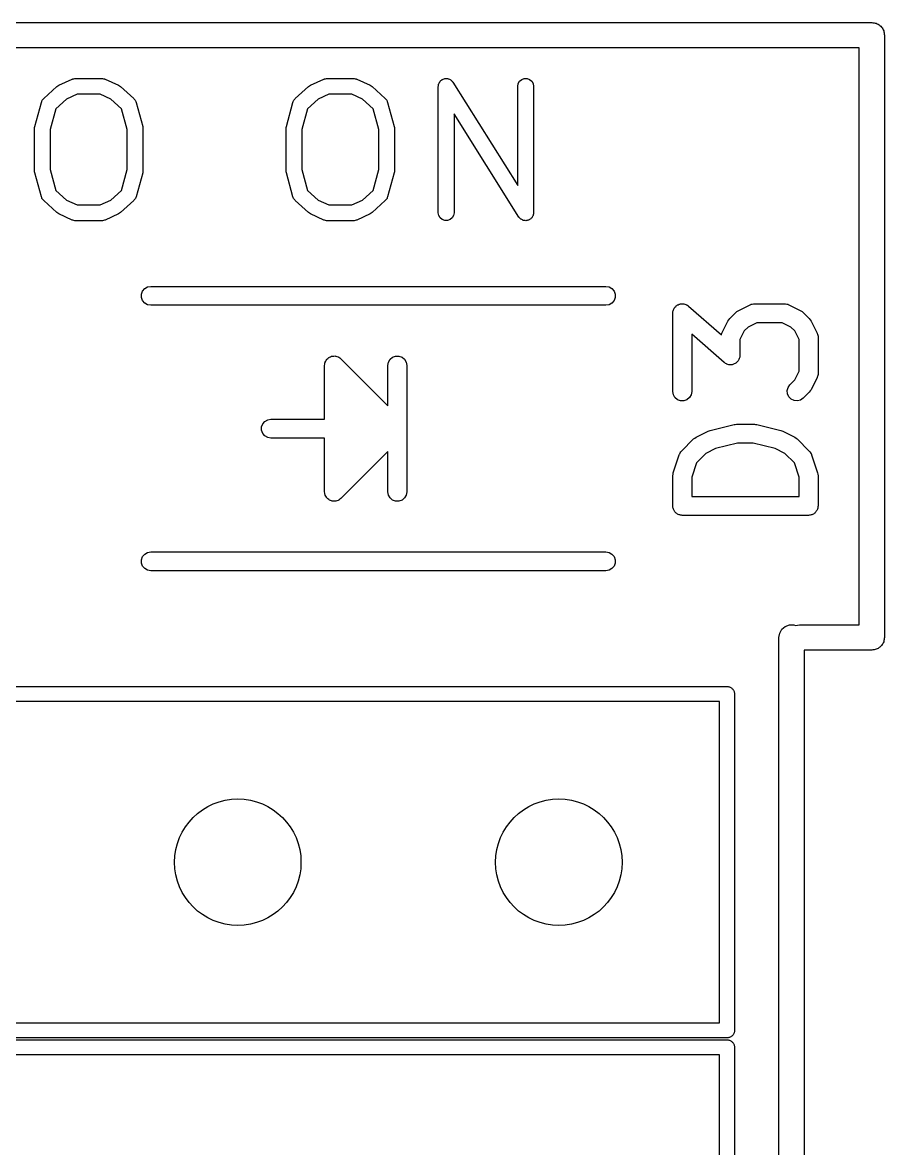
# Model space of a CAD drawing. Extents: x 10 to 287, y -200 to -10.
# Drawn here: x 77.54 to 84.36, y -69.83 to -60.92 of the extents above; entities that cross this region are included whole.
import ezdxf

# ---------------------------------------------------------------- set-up
doc = ezdxf.new("R2010")
doc.units = 0
doc.header["$MEASUREMENT"] = 0
doc.layers.add('BLACK', color=7, linetype='CONTINUOUS')

msp = doc.modelspace()

# ---------------------------------------------------------------- linework, layer by layer
at = {"layer": 'Black'}
for p, q in [((71.4375, -60.9235), (84.2645, -60.9235)), ((84.2645, -60.9235), (84.2731, -60.925)), ((84.2731, -60.925), (84.2819, -60.925)), ((84.2819, -60.925), (84.2901, -60.928)), ((84.2901, -60.928), (84.2987, -60.9295)), ((84.2987, -60.9295), (84.3063, -60.9339)), ((84.3063, -60.9339), (84.3145, -60.9369)), ((84.3145, -60.9369), (84.3212, -60.9425)), ((84.3212, -60.9425), (84.3288, -60.9469)), ((84.3288, -60.9469), (84.3344, -60.9536)), ((84.3344, -60.9536), (84.3411, -60.9592)), ((84.3411, -60.9592), (84.3455, -60.9668)), ((84.3455, -60.9668), (84.3511, -60.9735)), ((84.3511, -60.9735), (84.3541, -60.9817)), ((84.3541, -60.9817), (84.3585, -60.9893)), ((84.3585, -60.9893), (84.36, -60.9979)), ((84.36, -60.9979), (84.363, -61.0061)), ((84.363, -61.0061), (84.363, -61.0149)), ((84.363, -61.0149), (84.3645, -61.0235)), ((84.3645, -61.0235), (84.3645, -65.786)), ((84.1645, -61.1235), (71.4375, -61.1235)), ((84.1645, -65.686), (84.1645, -61.1235)), ((77.7121, -61.525), (77.8169, -61.4298)), ((77.8169, -61.4298), (77.8251, -61.4246)), ((77.8251, -61.4246), (77.833, -61.4191)), ((77.833, -61.4191), (77.9378, -61.3715)), ((77.9378, -61.3715), (77.9402, -61.3709)), ((77.9402, -61.3709), (77.9423, -61.3697)), ((77.9423, -61.3697), (77.9506, -61.3682)), ((77.9506, -61.3682), (77.9588, -61.3661)), ((77.9588, -61.3661), (77.9613, -61.3663)), ((77.9613, -61.3663), (77.9637, -61.3659)), ((77.9637, -61.3659), (78.1732, -61.3659)), ((78.1732, -61.3659), (78.1756, -61.3663)), ((78.1756, -61.3663), (78.178, -61.3661)), ((78.178, -61.3661), (78.1862, -61.3682)), ((78.1862, -61.3682), (78.1946, -61.3697)), ((78.1946, -61.3697), (78.1967, -61.3709)), ((78.1967, -61.3709), (78.1991, -61.3715)), ((78.1991, -61.3715), (78.3038, -61.4191)), ((78.3038, -61.4191), (78.3118, -61.4246)), ((78.3118, -61.4246), (78.32, -61.4298)), ((78.32, -61.4298), (78.4248, -61.525)), ((79.7026, -61.525), (79.8073, -61.4298)), ((79.8073, -61.4298), (79.8155, -61.4246)), ((79.8155, -61.4246), (79.8235, -61.4191)), ((79.8235, -61.4191), (79.9283, -61.3715)), ((79.9283, -61.3715), (79.9306, -61.3709)), ((79.9306, -61.3709), (79.9328, -61.3697)), ((79.9328, -61.3697), (79.9411, -61.3682)), ((79.9411, -61.3682), (79.9493, -61.3661)), ((79.9493, -61.3661), (79.9517, -61.3663)), ((79.9517, -61.3663), (79.9541, -61.3659)), ((79.9541, -61.3659), (80.1637, -61.3659)), ((80.1637, -61.3659), (80.1661, -61.3663)), ((80.1661, -61.3663), (80.1685, -61.3661)), ((80.1685, -61.3661), (80.1767, -61.3682)), ((80.1767, -61.3682), (80.185, -61.3697)), ((80.185, -61.3697), (80.1872, -61.3709)), ((80.1872, -61.3709), (80.1895, -61.3715)), ((80.1895, -61.3715), (80.2943, -61.4191)), ((80.2943, -61.4191), (80.3023, -61.4246)), ((80.3023, -61.4246), (80.3105, -61.4298)), ((80.3105, -61.4298), (80.4152, -61.525)), ((80.8345, -61.4284), (80.8352, -61.4241)), ((80.8345, -62.4284), (80.8345, -61.4284)), ((80.8351, -61.4198), (80.8371, -61.4135)), ((80.8352, -61.4241), (80.8351, -61.4198)), ((80.8371, -61.4135), (80.8383, -61.407)), ((80.8383, -61.407), (80.8404, -61.4033)), ((80.8404, -61.4033), (80.8417, -61.3992)), ((80.8417, -61.3992), (80.8458, -61.3939)), ((80.8458, -61.3939), (80.8491, -61.3882)), ((80.8491, -61.3882), (80.8524, -61.3854)), ((80.8524, -61.3854), (80.8551, -61.382)), ((80.8551, -61.382), (80.8607, -61.3785)), ((80.8607, -61.3785), (80.8657, -61.3743)), ((80.8657, -61.3743), (80.8698, -61.3728)), ((80.8698, -61.3728), (80.8734, -61.3705)), ((80.8734, -61.3705), (80.8799, -61.3691)), ((80.8799, -61.3691), (80.8861, -61.3668)), ((80.8861, -61.3668), (80.8904, -61.3668)), ((80.8904, -61.3668), (80.8947, -61.3659)), ((80.8947, -61.3659), (80.9012, -61.3668)), ((80.9012, -61.3668), (80.9079, -61.3668)), ((80.9079, -61.3668), (80.9119, -61.3683)), ((80.9119, -61.3683), (80.9162, -61.3689)), ((80.9162, -61.3689), (80.922, -61.372)), ((80.922, -61.372), (80.9282, -61.3743)), ((80.9282, -61.3743), (80.9315, -61.377)), ((80.9315, -61.377), (80.9353, -61.379)), ((80.9353, -61.379), (80.9398, -61.3839)), ((80.9398, -61.3839), (80.9449, -61.3882)), ((80.9449, -61.3882), (80.947, -61.3919)), ((80.947, -61.3919), (80.9499, -61.3951)), ((80.9499, -61.3951), (81.4631, -62.2115)), ((81.4631, -61.4284), (81.4668, -61.407)), ((81.4631, -62.2115), (81.4631, -61.4284)), ((81.4668, -61.407), (81.4777, -61.3882)), ((81.4777, -61.3882), (81.4943, -61.3743)), ((81.4943, -61.3743), (81.5147, -61.3668)), ((81.5147, -61.3668), (81.5364, -61.3668)), ((81.5364, -61.3668), (81.5568, -61.3743)), ((81.5568, -61.3743), (81.5734, -61.3882)), ((81.5734, -61.3882), (81.5843, -61.407)), ((81.5843, -61.407), (81.5881, -61.4284)), ((81.5881, -61.4284), (81.5881, -62.4284)), ((77.708, -61.5303), (77.7121, -61.525)), ((77.9772, -61.4909), (77.8937, -61.5288)), ((78.1597, -61.4909), (77.9772, -61.4909)), ((78.2432, -61.5288), (78.1597, -61.4909)), ((78.4248, -61.525), (78.4289, -61.5303)), ((79.6985, -61.5303), (79.7026, -61.525)), ((79.9677, -61.4909), (79.8842, -61.5288)), ((80.1501, -61.4909), (79.9677, -61.4909)), ((80.2336, -61.5288), (80.1501, -61.4909)), ((80.4152, -61.525), (80.4194, -61.5303)), ((77.6415, -61.7451), (77.6939, -61.5547)), ((77.6939, -61.5547), (77.6968, -61.5486)), ((77.6968, -61.5486), (77.6988, -61.5422)), ((77.6988, -61.5422), (77.7014, -61.5388)), ((77.7014, -61.5388), (77.7032, -61.5351)), ((77.7032, -61.5351), (77.708, -61.5303)), ((77.8096, -61.6053), (77.7643, -61.7702)), ((77.8937, -61.5288), (77.8096, -61.6053)), ((78.3273, -61.6053), (78.2432, -61.5288)), ((78.3726, -61.7702), (78.3273, -61.6053)), ((78.4289, -61.5303), (78.4337, -61.5351)), ((78.4337, -61.5351), (78.4355, -61.5388)), ((78.4355, -61.5388), (78.438, -61.5422)), ((78.438, -61.5422), (78.4401, -61.5486)), ((78.4401, -61.5486), (78.443, -61.5547)), ((78.443, -61.5547), (78.4954, -61.7451)), ((79.632, -61.7451), (79.6844, -61.5547)), ((79.6844, -61.5547), (79.6872, -61.5486)), ((79.6872, -61.5486), (79.6893, -61.5422)), ((79.6893, -61.5422), (79.6919, -61.5388)), ((79.6919, -61.5388), (79.6937, -61.5351)), ((79.6937, -61.5351), (79.6985, -61.5303)), ((79.8001, -61.6053), (79.7547, -61.7702)), ((79.8842, -61.5288), (79.8001, -61.6053)), ((80.3177, -61.6053), (80.2336, -61.5288)), ((80.3631, -61.7702), (80.3177, -61.6053)), ((80.4194, -61.5303), (80.4242, -61.5351)), ((80.4242, -61.5351), (80.4259, -61.5388)), ((80.4259, -61.5388), (80.4285, -61.5422)), ((80.4285, -61.5422), (80.4306, -61.5486)), ((80.4306, -61.5486), (80.4335, -61.5547)), ((80.4335, -61.5547), (80.4858, -61.7451)), ((81.4727, -62.4616), (80.9595, -61.6453)), ((80.9595, -61.6453), (80.9595, -62.4284)), ((77.6393, -61.7617), (77.6407, -61.7535)), ((77.6393, -62.095), (77.6393, -61.7617)), ((77.6407, -61.7535), (77.6415, -61.7451)), ((77.7643, -61.7702), (77.7643, -62.0866)), ((78.3726, -62.0866), (78.3726, -61.7702)), ((78.4954, -61.7451), (78.4961, -61.7535)), ((78.4961, -61.7535), (78.4976, -61.7617)), ((78.4976, -61.7617), (78.4976, -62.095)), ((79.6297, -61.7617), (79.6312, -61.7535)), ((79.6297, -62.095), (79.6297, -61.7617)), ((79.6312, -61.7535), (79.632, -61.7451)), ((79.7547, -61.7702), (79.7547, -62.0866)), ((80.3631, -62.0866), (80.3631, -61.7702)), ((80.4858, -61.7451), (80.4866, -61.7535)), ((80.4866, -61.7535), (80.4881, -61.7617)), ((80.4881, -61.7617), (80.4881, -62.095)), ((77.6407, -62.1033), (77.6393, -62.095)), ((77.6415, -62.1116), (77.6407, -62.1033)), ((77.6939, -62.3021), (77.6415, -62.1116)), ((77.7643, -62.0866), (77.8096, -62.2515)), ((78.3273, -62.2515), (78.3726, -62.0866)), ((78.4954, -62.1116), (78.443, -62.3021)), ((78.4961, -62.1033), (78.4954, -62.1116)), ((78.4976, -62.095), (78.4961, -62.1033)), ((79.6312, -62.1033), (79.6297, -62.095)), ((79.632, -62.1116), (79.6312, -62.1033)), ((79.6844, -62.3021), (79.632, -62.1116)), ((79.7547, -62.0866), (79.8001, -62.2515)), ((80.3177, -62.2515), (80.3631, -62.0866)), ((80.4858, -62.1116), (80.4335, -62.3021)), ((80.4866, -62.1033), (80.4858, -62.1116)), ((80.4881, -62.095), (80.4866, -62.1033)), ((77.6968, -62.3082), (77.6939, -62.3021)), ((77.6988, -62.3146), (77.6968, -62.3082)), ((77.7014, -62.3179), (77.6988, -62.3146)), ((77.7032, -62.3217), (77.7014, -62.3179)), ((77.708, -62.3264), (77.7032, -62.3217)), ((77.7121, -62.3318), (77.708, -62.3264)), ((77.8096, -62.2515), (77.8937, -62.3279)), ((77.8937, -62.3279), (77.9772, -62.3659)), ((78.1597, -62.3659), (78.2432, -62.3279)), ((78.2432, -62.3279), (78.3273, -62.2515)), ((78.4289, -62.3264), (78.4248, -62.3318)), ((78.4337, -62.3217), (78.4289, -62.3264)), ((78.4355, -62.3179), (78.4337, -62.3217)), ((78.438, -62.3146), (78.4355, -62.3179)), ((78.4401, -62.3082), (78.438, -62.3146)), ((78.443, -62.3021), (78.4401, -62.3082)), ((79.6872, -62.3082), (79.6844, -62.3021)), ((79.6893, -62.3146), (79.6872, -62.3082)), ((79.6919, -62.3179), (79.6893, -62.3146)), ((79.6937, -62.3217), (79.6919, -62.3179)), ((79.6985, -62.3264), (79.6937, -62.3217)), ((79.7026, -62.3318), (79.6985, -62.3264)), ((79.8001, -62.2515), (79.8842, -62.3279)), ((79.8842, -62.3279), (79.9677, -62.3659)), ((80.1501, -62.3659), (80.2336, -62.3279)), ((80.2336, -62.3279), (80.3177, -62.2515)), ((80.4194, -62.3264), (80.4152, -62.3318)), ((80.4242, -62.3217), (80.4194, -62.3264)), ((80.4259, -62.3179), (80.4242, -62.3217)), ((80.4285, -62.3146), (80.4259, -62.3179)), ((80.4306, -62.3082), (80.4285, -62.3146)), ((80.4335, -62.3021), (80.4306, -62.3082)), ((77.8169, -62.427), (77.7121, -62.3318)), ((77.9772, -62.3659), (78.1597, -62.3659)), ((78.4248, -62.3318), (78.32, -62.427)), ((79.8073, -62.427), (79.7026, -62.3318)), ((79.9677, -62.3659), (80.1501, -62.3659)), ((80.4152, -62.3318), (80.3105, -62.427)), ((77.8251, -62.4322), (77.8169, -62.427)), ((77.833, -62.4377), (77.8251, -62.4322)), ((77.9378, -62.4853), (77.833, -62.4377)), ((77.9402, -62.4859), (77.9378, -62.4853)), ((77.9423, -62.4871), (77.9402, -62.4859)), ((77.9506, -62.4886), (77.9423, -62.4871)), ((77.9588, -62.4907), (77.9506, -62.4886)), ((77.9613, -62.4905), (77.9588, -62.4907)), ((77.9637, -62.4909), (77.9613, -62.4905)), ((78.1732, -62.4909), (77.9637, -62.4909)), ((78.1756, -62.4905), (78.1732, -62.4909)), ((78.178, -62.4907), (78.1756, -62.4905)), ((78.1862, -62.4886), (78.178, -62.4907)), ((78.1946, -62.4871), (78.1862, -62.4886)), ((78.1967, -62.4859), (78.1946, -62.4871)), ((78.1991, -62.4853), (78.1967, -62.4859)), ((78.3038, -62.4377), (78.1991, -62.4853)), ((78.3118, -62.4322), (78.3038, -62.4377)), ((78.32, -62.427), (78.3118, -62.4322)), ((79.8155, -62.4322), (79.8073, -62.427)), ((79.8235, -62.4377), (79.8155, -62.4322)), ((79.9283, -62.4853), (79.8235, -62.4377)), ((79.9306, -62.4859), (79.9283, -62.4853)), ((79.9328, -62.4871), (79.9306, -62.4859)), ((79.9411, -62.4886), (79.9328, -62.4871)), ((79.9493, -62.4907), (79.9411, -62.4886)), ((79.9517, -62.4905), (79.9493, -62.4907)), ((79.9541, -62.4909), (79.9517, -62.4905)), ((80.1637, -62.4909), (79.9541, -62.4909)), ((80.1661, -62.4905), (80.1637, -62.4909)), ((80.1685, -62.4907), (80.1661, -62.4905)), ((80.1767, -62.4886), (80.1685, -62.4907)), ((80.185, -62.4871), (80.1767, -62.4886)), ((80.1872, -62.4859), (80.185, -62.4871)), ((80.1895, -62.4853), (80.1872, -62.4859)), ((80.2943, -62.4377), (80.1895, -62.4853)), ((80.3023, -62.4322), (80.2943, -62.4377)), ((80.3105, -62.427), (80.3023, -62.4322)), ((80.8383, -62.4498), (80.8345, -62.4284)), ((80.8491, -62.4686), (80.8383, -62.4498)), ((80.8657, -62.4825), (80.8491, -62.4686)), ((80.8861, -62.4899), (80.8657, -62.4825)), ((80.9079, -62.4899), (80.8861, -62.4899)), ((80.9282, -62.4825), (80.9079, -62.4899)), ((80.9449, -62.4686), (80.9282, -62.4825)), ((80.9557, -62.4498), (80.9449, -62.4686)), ((80.9595, -62.4284), (80.9557, -62.4498)), ((81.4755, -62.4648), (81.4727, -62.4616)), ((81.4777, -62.4686), (81.4755, -62.4648)), ((81.4828, -62.4728), (81.4777, -62.4686)), ((81.4872, -62.4777), (81.4828, -62.4728)), ((81.491, -62.4797), (81.4872, -62.4777)), ((81.4943, -62.4825), (81.491, -62.4797)), ((81.5006, -62.4848), (81.4943, -62.4825)), ((81.5064, -62.4879), (81.5006, -62.4848)), ((81.5107, -62.4885), (81.5064, -62.4879)), ((81.5147, -62.4899), (81.5107, -62.4885)), ((81.5213, -62.4899), (81.5147, -62.4899)), ((81.5279, -62.4908), (81.5213, -62.4899)), ((81.5321, -62.4899), (81.5279, -62.4908)), ((81.5364, -62.4899), (81.5321, -62.4899)), ((81.5427, -62.4877), (81.5364, -62.4899)), ((81.5491, -62.4863), (81.5427, -62.4877)), ((81.5528, -62.484), (81.5491, -62.4863)), ((81.5568, -62.4825), (81.5528, -62.484)), ((81.5619, -62.4782), (81.5568, -62.4825)), ((81.5675, -62.4747), (81.5619, -62.4782)), ((81.5702, -62.4713), (81.5675, -62.4747)), ((81.5734, -62.4686), (81.5702, -62.4713)), ((81.5768, -62.4628), (81.5734, -62.4686)), ((81.5808, -62.4576), (81.5768, -62.4628)), ((81.5822, -62.4535), (81.5808, -62.4576)), ((81.5843, -62.4498), (81.5822, -62.4535)), ((81.5855, -62.4432), (81.5843, -62.4498)), ((81.5875, -62.4369), (81.5855, -62.4432)), ((81.5881, -62.4284), (81.5873, -62.4326)), ((81.5873, -62.4326), (81.5875, -62.4369)), ((78.495, -63.0475), (78.5118, -63.0275)), ((78.5118, -63.0275), (78.5343, -63.0145)), ((78.5343, -63.0145), (78.56, -63.01)), ((78.56, -63.01), (82.16, -63.01)), ((82.16, -63.01), (82.1857, -63.0145)), ((82.1857, -63.0145), (82.2082, -63.0275)), ((82.2082, -63.0275), (82.225, -63.0475)), ((78.4861, -63.072), (78.495, -63.0475)), ((78.4861, -63.098), (78.4861, -63.072)), ((78.495, -63.1225), (78.4861, -63.098)), ((78.5118, -63.1425), (78.495, -63.1225)), ((82.225, -63.1225), (82.2082, -63.1425)), ((82.225, -63.0475), (82.2339, -63.072)), ((82.2339, -63.098), (82.225, -63.1225)), ((82.2339, -63.072), (82.2339, -63.098)), ((78.5343, -63.1555), (78.5118, -63.1425)), ((78.56, -63.16), (78.5343, -63.1555)), ((82.16, -63.16), (78.56, -63.16)), ((82.1857, -63.1555), (82.16, -63.16)), ((82.2082, -63.1425), (82.1857, -63.1555)), ((82.6894, -63.2223), (82.6907, -63.2151)), ((82.6907, -63.2151), (82.6908, -63.2077)), ((82.6908, -63.2077), (82.6929, -63.2023)), ((82.6929, -63.2023), (82.6939, -63.1966)), ((82.6939, -63.1966), (82.6976, -63.1903)), ((82.6976, -63.1903), (82.7002, -63.1834)), ((82.7002, -63.1834), (82.704, -63.1791)), ((82.704, -63.1791), (82.7069, -63.1741)), ((82.7069, -63.1741), (82.7125, -63.1694)), ((82.7125, -63.1694), (82.7174, -63.1638)), ((82.7174, -63.1638), (82.7224, -63.1611)), ((82.7224, -63.1611), (82.7269, -63.1573)), ((82.7269, -63.1573), (82.7338, -63.1548)), ((82.7338, -63.1548), (82.7402, -63.1513)), ((82.7402, -63.1513), (82.7459, -63.1504)), ((82.7459, -63.1504), (82.7514, -63.1484)), ((82.7514, -63.1484), (82.7587, -63.1484)), ((82.7587, -63.1484), (82.7659, -63.1473)), ((82.7659, -63.1473), (82.7716, -63.1484)), ((82.7716, -63.1484), (82.7774, -63.1484)), ((82.7774, -63.1484), (82.7843, -63.1509)), ((82.7843, -63.1509), (82.7915, -63.1524)), ((82.7915, -63.1524), (82.7964, -63.1554)), ((82.7964, -63.1554), (82.8019, -63.1573)), ((82.8019, -63.1573), (82.8075, -63.162)), ((82.8075, -63.162), (82.8138, -63.1658)), ((82.8138, -63.1658), (83.0738, -63.3933)), ((83.1399, -63.2645), (83.1875, -63.2169)), ((83.1875, -63.2169), (83.1974, -63.21)), ((83.1974, -63.21), (83.207, -63.2028)), ((83.207, -63.2028), (83.3023, -63.1552)), ((83.3023, -63.1552), (83.3064, -63.154)), ((83.3064, -63.154), (83.3102, -63.1518)), ((83.3102, -63.1518), (83.3188, -63.1503)), ((83.3188, -63.1503), (83.3272, -63.1478)), ((83.3272, -63.1478), (83.3316, -63.148)), ((83.3316, -63.148), (83.3358, -63.1473)), ((83.3358, -63.1473), (83.5739, -63.1473)), ((83.5739, -63.1473), (83.5782, -63.148)), ((83.5782, -63.148), (83.5825, -63.1478)), ((83.5825, -63.1478), (83.5909, -63.1503)), ((83.5909, -63.1503), (83.5996, -63.1518)), ((83.5996, -63.1518), (83.6033, -63.154)), ((83.6033, -63.154), (83.6074, -63.1552)), ((83.6074, -63.1552), (83.7027, -63.2028)), ((83.7027, -63.2028), (83.7123, -63.21)), ((83.7123, -63.21), (83.7222, -63.2169)), ((83.7222, -63.2169), (83.7698, -63.2645)), ((82.6894, -63.8413), (82.6894, -63.2223)), ((83.0783, -63.3792), (83.1259, -63.284)), ((83.1259, -63.284), (83.133, -63.2743)), ((83.133, -63.2743), (83.1399, -63.2645)), ((83.3535, -63.2973), (83.285, -63.3315)), ((83.5562, -63.2973), (83.3535, -63.2973)), ((83.6247, -63.3315), (83.5562, -63.2973)), ((83.7698, -63.2645), (83.7767, -63.2743)), ((83.7767, -63.2743), (83.7838, -63.284)), ((83.7838, -63.284), (83.8315, -63.3792)), ((83.0959, -63.6121), (82.8394, -63.3876)), ((82.8394, -63.3876), (82.8394, -63.8413)), ((83.0738, -63.3933), (83.0749, -63.3871)), ((83.0749, -63.3871), (83.077, -63.3834)), ((83.077, -63.3834), (83.0783, -63.3792)), ((83.2546, -63.362), (83.2203, -63.4305)), ((83.285, -63.3315), (83.2546, -63.362)), ((83.6551, -63.362), (83.6247, -63.3315)), ((83.6894, -63.4305), (83.6551, -63.362)), ((83.8315, -63.3792), (83.8327, -63.3834)), ((83.8327, -63.3834), (83.8349, -63.3871)), ((83.8349, -63.3871), (83.8364, -63.3958)), ((83.8364, -63.3958), (83.8389, -63.4042)), ((83.2203, -63.4305), (83.2203, -63.5556)), ((83.6894, -63.6808), (83.6894, -63.4305)), ((83.8389, -63.4042), (83.8386, -63.4085)), ((83.8386, -63.4085), (83.8394, -63.4128)), ((83.8394, -63.4128), (83.8394, -63.6985)), ((79.96, -63.5805), (79.967, -63.5736)), ((79.967, -63.5736), (79.97, -63.5722)), ((79.97, -63.5722), (79.9725, -63.57)), ((79.9725, -63.57), (79.9817, -63.5667)), ((79.9817, -63.5667), (79.9906, -63.5626)), ((79.9906, -63.5626), (79.9939, -63.5623)), ((79.9939, -63.5623), (79.997, -63.5611)), ((79.997, -63.5611), (80.0068, -63.5611)), ((80.0068, -63.5611), (80.0165, -63.5603)), ((80.0165, -63.5603), (80.0197, -63.5611)), ((80.0197, -63.5611), (80.023, -63.5611)), ((80.023, -63.5611), (80.0322, -63.5645)), ((80.0322, -63.5645), (80.0417, -63.567)), ((80.0417, -63.567), (80.0444, -63.5689)), ((80.0444, -63.5689), (80.0475, -63.57)), ((80.0475, -63.57), (80.055, -63.5763)), ((80.055, -63.5763), (80.063, -63.582)), ((80.4525, -63.5868), (80.4725, -63.57)), ((80.4725, -63.57), (80.497, -63.5611)), ((80.497, -63.5611), (80.523, -63.5611)), ((80.523, -63.5611), (80.5475, -63.57)), ((80.5475, -63.57), (80.5675, -63.5868)), ((83.2168, -63.5756), (83.2158, -63.5813)), ((83.2189, -63.5702), (83.2168, -63.5756)), ((83.2191, -63.5628), (83.2189, -63.5702)), ((83.2203, -63.5556), (83.2191, -63.5628)), ((79.935, -63.635), (79.9367, -63.6254)), ((79.935, -64.06), (79.935, -63.635)), ((79.9367, -63.6254), (79.9376, -63.6156)), ((79.9376, -63.6156), (79.9389, -63.6126)), ((79.9389, -63.6126), (79.9395, -63.6093)), ((79.9395, -63.6093), (79.9444, -63.6009)), ((79.9444, -63.6009), (79.9486, -63.592)), ((79.9486, -63.592), (79.9509, -63.5896)), ((79.9509, -63.5896), (79.9525, -63.5868)), ((79.9525, -63.5868), (79.96, -63.5805)), ((80.063, -63.582), (80.435, -63.9539)), ((80.435, -63.635), (80.4395, -63.6093)), ((80.435, -63.9539), (80.435, -63.635)), ((80.4395, -63.6093), (80.4525, -63.5868)), ((80.5675, -63.5868), (80.5805, -63.6093)), ((80.5805, -63.6093), (80.585, -63.635)), ((80.585, -63.635), (80.585, -64.635)), ((83.1022, -63.6159), (83.0959, -63.6121)), ((83.1078, -63.6206), (83.1022, -63.6159)), ((83.1133, -63.6226), (83.1078, -63.6206)), ((83.1182, -63.6256), (83.1133, -63.6226)), ((83.1254, -63.627), (83.1182, -63.6256)), ((83.1323, -63.6295), (83.1254, -63.627)), ((83.1381, -63.6295), (83.1323, -63.6295)), ((83.1438, -63.6306), (83.1381, -63.6295)), ((83.151, -63.6295), (83.1438, -63.6306)), ((83.1584, -63.6295), (83.151, -63.6295)), ((83.1638, -63.6275), (83.1584, -63.6295)), ((83.1695, -63.6266), (83.1638, -63.6275)), ((83.1759, -63.6231), (83.1695, -63.6266)), ((83.1828, -63.6206), (83.1759, -63.6231)), ((83.1873, -63.6169), (83.1828, -63.6206)), ((83.1923, -63.6141), (83.1873, -63.6169)), ((83.1972, -63.6085), (83.1923, -63.6141)), ((83.2028, -63.6038), (83.1972, -63.6085)), ((83.2057, -63.5988), (83.2028, -63.6038)), ((83.2095, -63.5945), (83.2057, -63.5988)), ((83.2121, -63.5876), (83.2095, -63.5945)), ((83.2158, -63.5813), (83.2121, -63.5876)), ((83.6161, -63.7883), (83.6551, -63.7493)), ((83.6551, -63.7493), (83.6894, -63.6808)), ((83.8315, -63.732), (83.7838, -63.8273)), ((83.8327, -63.7279), (83.8315, -63.732)), ((83.8349, -63.7241), (83.8327, -63.7279)), ((83.8364, -63.7155), (83.8349, -63.7241)), ((83.8389, -63.7071), (83.8364, -63.7155)), ((83.8394, -63.6985), (83.8386, -63.7027)), ((83.8386, -63.7027), (83.8389, -63.7071)), ((82.6939, -63.867), (82.6894, -63.8413)), ((82.8394, -63.8413), (82.8349, -63.867)), ((83.5944, -63.8348), (83.6012, -63.8096)), ((83.5967, -63.8607), (83.5944, -63.8348)), ((83.6012, -63.8096), (83.6161, -63.7883)), ((83.7767, -63.8369), (83.7698, -63.8467)), ((83.7838, -63.8273), (83.7767, -63.8369)), ((82.7069, -63.8895), (82.6939, -63.867)), ((82.7269, -63.9063), (82.7069, -63.8895)), ((82.7514, -63.9152), (82.7269, -63.9063)), ((82.7774, -63.9152), (82.7514, -63.9152)), ((82.8019, -63.9063), (82.7774, -63.9152)), ((82.8218, -63.8895), (82.8019, -63.9063)), ((82.8349, -63.867), (82.8218, -63.8895)), ((83.6077, -63.8844), (83.5967, -63.8607)), ((83.6261, -63.9028), (83.6077, -63.8844)), ((83.6497, -63.9138), (83.6261, -63.9028)), ((83.6757, -63.916), (83.6497, -63.9138)), ((83.7008, -63.9093), (83.6757, -63.916)), ((83.7222, -63.8944), (83.7008, -63.9093)), ((83.7698, -63.8467), (83.7222, -63.8944)), ((79.4361, -64.122), (79.445, -64.0975)), ((79.445, -64.0975), (79.4618, -64.0775)), ((79.4618, -64.0775), (79.4843, -64.0645)), ((79.4843, -64.0645), (79.51, -64.06)), ((79.51, -64.06), (79.935, -64.06)), ((82.9843, -64.1495), (83.1748, -64.1019)), ((83.1748, -64.1019), (83.1839, -64.1013)), ((83.1839, -64.1013), (83.193, -64.0997)), ((83.193, -64.0997), (83.3358, -64.0997)), ((83.3358, -64.0997), (83.3448, -64.1013)), ((83.3448, -64.1013), (83.354, -64.1019)), ((83.354, -64.1019), (83.5445, -64.1495)), ((79.4361, -64.148), (79.4361, -64.122)), ((79.445, -64.1725), (79.4361, -64.148)), ((79.4618, -64.1925), (79.445, -64.1725)), ((79.4843, -64.2055), (79.4618, -64.1925)), ((82.8737, -64.2028), (82.9689, -64.1552)), ((82.9689, -64.1552), (82.9768, -64.1529)), ((82.9768, -64.1529), (82.9843, -64.1495)), ((83.5445, -64.1495), (83.552, -64.1529)), ((83.552, -64.1529), (83.5598, -64.1552)), ((83.5598, -64.1552), (83.6551, -64.2028)), ((79.51, -64.21), (79.4843, -64.2055)), ((79.935, -64.21), (79.51, -64.21)), ((79.935, -64.635), (79.935, -64.21)), ((82.759, -64.3121), (82.8542, -64.2169)), ((82.8542, -64.2169), (82.864, -64.21)), ((82.864, -64.21), (82.8737, -64.2028)), ((83.2022, -64.2497), (83.0287, -64.293)), ((83.3266, -64.2497), (83.2022, -64.2497)), ((83.5001, -64.293), (83.3266, -64.2497)), ((83.6551, -64.2028), (83.6647, -64.21)), ((83.6647, -64.21), (83.6746, -64.2169)), ((83.6746, -64.2169), (83.7698, -64.3121)), ((80.435, -64.3161), (80.063, -64.688)), ((80.435, -64.635), (80.435, -64.3161)), ((82.6932, -64.4843), (82.7408, -64.3414)), ((82.7408, -64.3414), (82.7429, -64.3376)), ((82.7429, -64.3376), (82.744, -64.3334)), ((82.744, -64.3334), (82.7491, -64.3263)), ((82.7491, -64.3263), (82.7533, -64.3185)), ((82.7533, -64.3185), (82.7565, -64.3156)), ((82.7565, -64.3156), (82.759, -64.3121)), ((82.9517, -64.3315), (82.8776, -64.4057)), ((83.0287, -64.293), (82.9517, -64.3315)), ((83.5771, -64.3315), (83.5001, -64.293)), ((83.6512, -64.4057), (83.5771, -64.3315)), ((83.7698, -64.3121), (83.7723, -64.3157)), ((83.7723, -64.3157), (83.7755, -64.3185)), ((83.7755, -64.3185), (83.7797, -64.3262)), ((83.7797, -64.3262), (83.7847, -64.3334)), ((83.7847, -64.3334), (83.7859, -64.3376)), ((83.7859, -64.3376), (83.7879, -64.3414)), ((83.7879, -64.3414), (83.8355, -64.4843)), ((82.8776, -64.4057), (82.8394, -64.5202)), ((83.6894, -64.5202), (83.6512, -64.4057)), ((82.6894, -64.508), (82.6915, -64.4962)), ((82.6894, -64.7461), (82.6894, -64.508)), ((82.6915, -64.4962), (82.6932, -64.4843)), ((82.8394, -64.5202), (82.8394, -64.6711)), ((83.6894, -64.6711), (83.6894, -64.5202)), ((83.8355, -64.4843), (83.8373, -64.4962)), ((83.8373, -64.4962), (83.8394, -64.508)), ((83.8394, -64.508), (83.8394, -64.7461)), ((79.9367, -64.6446), (79.935, -64.635)), ((79.9376, -64.6544), (79.9367, -64.6446)), ((80.4395, -64.6607), (80.435, -64.635)), ((80.585, -64.635), (80.5805, -64.6607)), ((79.9389, -64.6574), (79.9376, -64.6544)), ((79.9395, -64.6607), (79.9389, -64.6574)), ((79.9444, -64.6691), (79.9395, -64.6607)), ((79.9486, -64.678), (79.9444, -64.6691)), ((79.9509, -64.6804), (79.9486, -64.678)), ((79.9525, -64.6832), (79.9509, -64.6804)), ((79.96, -64.6895), (79.9525, -64.6832)), ((79.967, -64.6964), (79.96, -64.6895)), ((79.97, -64.6978), (79.967, -64.6964)), ((79.9725, -64.7), (79.97, -64.6978)), ((79.9817, -64.7033), (79.9725, -64.7)), ((79.9906, -64.7074), (79.9817, -64.7033)), ((79.9939, -64.7077), (79.9906, -64.7074)), ((79.997, -64.7089), (79.9939, -64.7077)), ((80.0068, -64.7089), (79.997, -64.7089)), ((80.0165, -64.7097), (80.0068, -64.7089)), ((80.0197, -64.7089), (80.0165, -64.7097)), ((80.023, -64.7089), (80.0197, -64.7089)), ((80.0322, -64.7055), (80.023, -64.7089)), ((80.0417, -64.703), (80.0322, -64.7055)), ((80.0444, -64.7011), (80.0417, -64.703)), ((80.0475, -64.7), (80.0444, -64.7011)), ((80.055, -64.6937), (80.0475, -64.7)), ((80.063, -64.688), (80.055, -64.6937)), ((80.4525, -64.6832), (80.4395, -64.6607)), ((80.4725, -64.7), (80.4525, -64.6832)), ((80.497, -64.7089), (80.4725, -64.7)), ((80.523, -64.7089), (80.497, -64.7089)), ((80.5475, -64.7), (80.523, -64.7089)), ((80.5675, -64.6832), (80.5475, -64.7)), ((80.5805, -64.6607), (80.5675, -64.6832)), ((82.8394, -64.6711), (83.6894, -64.6711)), ((82.6905, -64.7526), (82.6894, -64.7461)), ((82.6905, -64.7591), (82.6905, -64.7526)), ((82.6928, -64.7653), (82.6905, -64.7591)), ((82.6939, -64.7717), (82.6928, -64.7653)), ((82.6972, -64.7774), (82.6939, -64.7717)), ((82.6994, -64.7836), (82.6972, -64.7774)), ((82.7036, -64.7886), (82.6994, -64.7836)), ((82.7069, -64.7943), (82.7036, -64.7886)), ((82.712, -64.7985), (82.7069, -64.7943)), ((82.7162, -64.8035), (82.712, -64.7985)), ((82.7219, -64.8068), (82.7162, -64.8035)), ((82.7269, -64.811), (82.7219, -64.8068)), ((82.733, -64.8133), (82.7269, -64.811)), ((82.7387, -64.8166), (82.733, -64.8133)), ((82.7452, -64.8177), (82.7387, -64.8166)), ((82.7514, -64.82), (82.7452, -64.8177)), ((82.7579, -64.82), (82.7514, -64.82)), ((82.7644, -64.8211), (82.7579, -64.82)), ((83.7644, -64.8211), (82.7644, -64.8211)), ((83.7708, -64.82), (83.7644, -64.8211)), ((83.7774, -64.82), (83.7708, -64.82)), ((83.7836, -64.8177), (83.7774, -64.82)), ((83.79, -64.8166), (83.7836, -64.8177)), ((83.7957, -64.8133), (83.79, -64.8166)), ((83.8019, -64.811), (83.7957, -64.8133)), ((83.8069, -64.8068), (83.8019, -64.811)), ((83.8126, -64.8035), (83.8069, -64.8068)), ((83.8168, -64.7985), (83.8126, -64.8035)), ((83.8218, -64.7943), (83.8168, -64.7985)), ((83.8251, -64.7886), (83.8218, -64.7943)), ((83.8293, -64.7836), (83.8251, -64.7886)), ((83.8316, -64.7774), (83.8293, -64.7836)), ((83.8349, -64.7717), (83.8316, -64.7774)), ((83.836, -64.7653), (83.8349, -64.7717)), ((83.8382, -64.7591), (83.836, -64.7653)), ((83.8394, -64.7461), (83.8382, -64.7526)), ((83.8382, -64.7526), (83.8382, -64.7591)), ((78.4861, -65.172), (78.495, -65.1475)), ((78.4861, -65.198), (78.4861, -65.172)), ((78.495, -65.1475), (78.5118, -65.1275)), ((78.5118, -65.1275), (78.5343, -65.1145)), ((78.5343, -65.1145), (78.56, -65.11)), ((78.56, -65.11), (82.16, -65.11)), ((82.16, -65.11), (82.1857, -65.1145)), ((82.1857, -65.1145), (82.2082, -65.1275)), ((82.2082, -65.1275), (82.225, -65.1475)), ((82.225, -65.1475), (82.2339, -65.172)), ((82.2339, -65.172), (82.2339, -65.198)), ((78.495, -65.2225), (78.4861, -65.198)), ((78.5118, -65.2425), (78.495, -65.2225)), ((78.5343, -65.2555), (78.5118, -65.2425)), ((78.56, -65.26), (78.5343, -65.2555)), ((82.16, -65.26), (78.56, -65.26)), ((82.1857, -65.2555), (82.16, -65.26)), ((82.2082, -65.2425), (82.1857, -65.2555)), ((82.225, -65.2225), (82.2082, -65.2425)), ((82.2339, -65.198), (82.225, -65.2225)), ((83.5529, -65.7217), (83.5795, -65.6994)), ((83.5795, -65.6994), (83.6121, -65.6875)), ((83.6121, -65.6875), (83.6469, -65.6875)), ((83.6469, -65.6875), (83.6591, -65.692)), ((83.6591, -65.692), (83.693, -65.686)), ((83.693, -65.686), (84.1645, -65.686)), ((83.5295, -65.786), (83.5355, -65.7518)), ((83.5295, -74.676), (83.5295, -65.786)), ((83.5355, -65.7518), (83.5529, -65.7217)), ((84.3645, -65.786), (84.363, -65.7946)), ((84.363, -65.7946), (84.363, -65.8034)), ((84.2645, -65.886), (83.7295, -65.886)), ((83.7295, -65.886), (83.7295, -74.676)), ((84.2731, -65.8845), (84.2645, -65.886)), ((84.2819, -65.8845), (84.2731, -65.8845)), ((84.2901, -65.8815), (84.2819, -65.8845)), ((84.2987, -65.88), (84.2901, -65.8815)), ((84.3063, -65.8756), (84.2987, -65.88)), ((84.3145, -65.8726), (84.3063, -65.8756)), ((84.3212, -65.867), (84.3145, -65.8726)), ((84.3288, -65.8626), (84.3212, -65.867)), ((84.3344, -65.8559), (84.3288, -65.8626)), ((84.3411, -65.8503), (84.3344, -65.8559)), ((84.3455, -65.8427), (84.3411, -65.8503)), ((84.3511, -65.836), (84.3455, -65.8427)), ((84.3541, -65.8278), (84.3511, -65.836)), ((84.3585, -65.8202), (84.3541, -65.8278)), ((84.36, -65.8116), (84.3585, -65.8202)), ((84.363, -65.8034), (84.36, -65.8116)), ((75.438, -66.174), (83.118, -66.174)), ((83.118, -66.174), (83.1232, -66.1749)), ((83.1232, -66.1749), (83.1284, -66.1749)), ((83.1284, -66.1749), (83.1333, -66.1767)), ((83.1333, -66.1767), (83.1385, -66.1776)), ((83.1385, -66.1776), (83.1431, -66.1802)), ((83.1431, -66.1802), (83.148, -66.182)), ((83.148, -66.182), (83.152, -66.1854)), ((83.152, -66.1854), (83.1566, -66.188)), ((83.1566, -66.188), (83.1599, -66.1921)), ((83.1599, -66.1921), (83.164, -66.1954)), ((83.164, -66.1954), (83.1666, -66.2)), ((83.1666, -66.2), (83.17, -66.204)), ((83.17, -66.204), (83.1718, -66.2089)), ((83.1718, -66.2089), (83.1744, -66.2135)), ((83.1744, -66.2135), (83.1753, -66.2187)), ((83.1753, -66.2187), (83.1771, -66.2236)), ((83.1771, -66.2236), (83.1771, -66.2288)), ((83.1771, -66.2288), (83.178, -66.234)), ((83.178, -66.234), (83.178, -68.894)), ((83.058, -66.294), (75.498, -66.294)), ((83.058, -68.834), (83.058, -66.294)), ((75.498, -68.834), (83.058, -68.834)), ((83.1718, -68.9191), (83.17, -68.924)), ((83.1744, -68.9145), (83.1718, -68.9191)), ((83.1753, -68.9093), (83.1744, -68.9145)), ((83.1771, -68.9044), (83.1753, -68.9093)), ((83.178, -68.894), (83.1771, -68.8992)), ((83.1771, -68.8992), (83.1771, -68.9044)), ((83.118, -68.954), (75.438, -68.954)), ((75.438, -68.968), (83.118, -68.968)), ((83.1232, -68.9531), (83.118, -68.954)), ((83.118, -68.968), (83.1232, -68.9689)), ((83.1284, -68.9531), (83.1232, -68.9531)), ((83.1232, -68.9689), (83.1284, -68.9689)), ((83.1333, -68.9513), (83.1284, -68.9531)), ((83.1284, -68.9689), (83.1333, -68.9707)), ((83.1385, -68.9504), (83.1333, -68.9513)), ((83.1333, -68.9707), (83.1385, -68.9716)), ((83.1431, -68.9478), (83.1385, -68.9504)), ((83.1385, -68.9716), (83.1431, -68.9742)), ((83.148, -68.946), (83.1431, -68.9478)), ((83.1431, -68.9742), (83.148, -68.976)), ((83.152, -68.9426), (83.148, -68.946)), ((83.148, -68.976), (83.152, -68.9794)), ((83.1566, -68.94), (83.152, -68.9426)), ((83.152, -68.9794), (83.1566, -68.982)), ((83.1599, -68.9359), (83.1566, -68.94)), ((83.1566, -68.982), (83.1599, -68.9861)), ((83.164, -68.9326), (83.1599, -68.9359)), ((83.1599, -68.9861), (83.164, -68.9894)), ((83.1666, -68.928), (83.164, -68.9326)), ((83.164, -68.9894), (83.1666, -68.994)), ((83.17, -68.924), (83.1666, -68.928)), ((83.1666, -68.994), (83.17, -68.998)), ((83.17, -68.998), (83.1718, -69.0029)), ((83.1718, -69.0029), (83.1744, -69.0075)), ((83.1744, -69.0075), (83.1753, -69.0127)), ((83.058, -69.088), (75.498, -69.088)), ((83.058, -71.628), (83.058, -69.088)), ((83.1753, -69.0127), (83.1771, -69.0176)), ((83.1771, -69.0176), (83.1771, -69.0228)), ((83.1771, -69.0228), (83.178, -69.028)), ((83.178, -69.028), (83.178, -71.688))]:
    msp.add_line(p, q, dxfattribs=at)
for centre in [(79.248, -67.564), (81.788, -67.564)]:
    msp.add_circle(centre, 0.5, dxfattribs=at)

doc.saveas('drawing.dxf')
